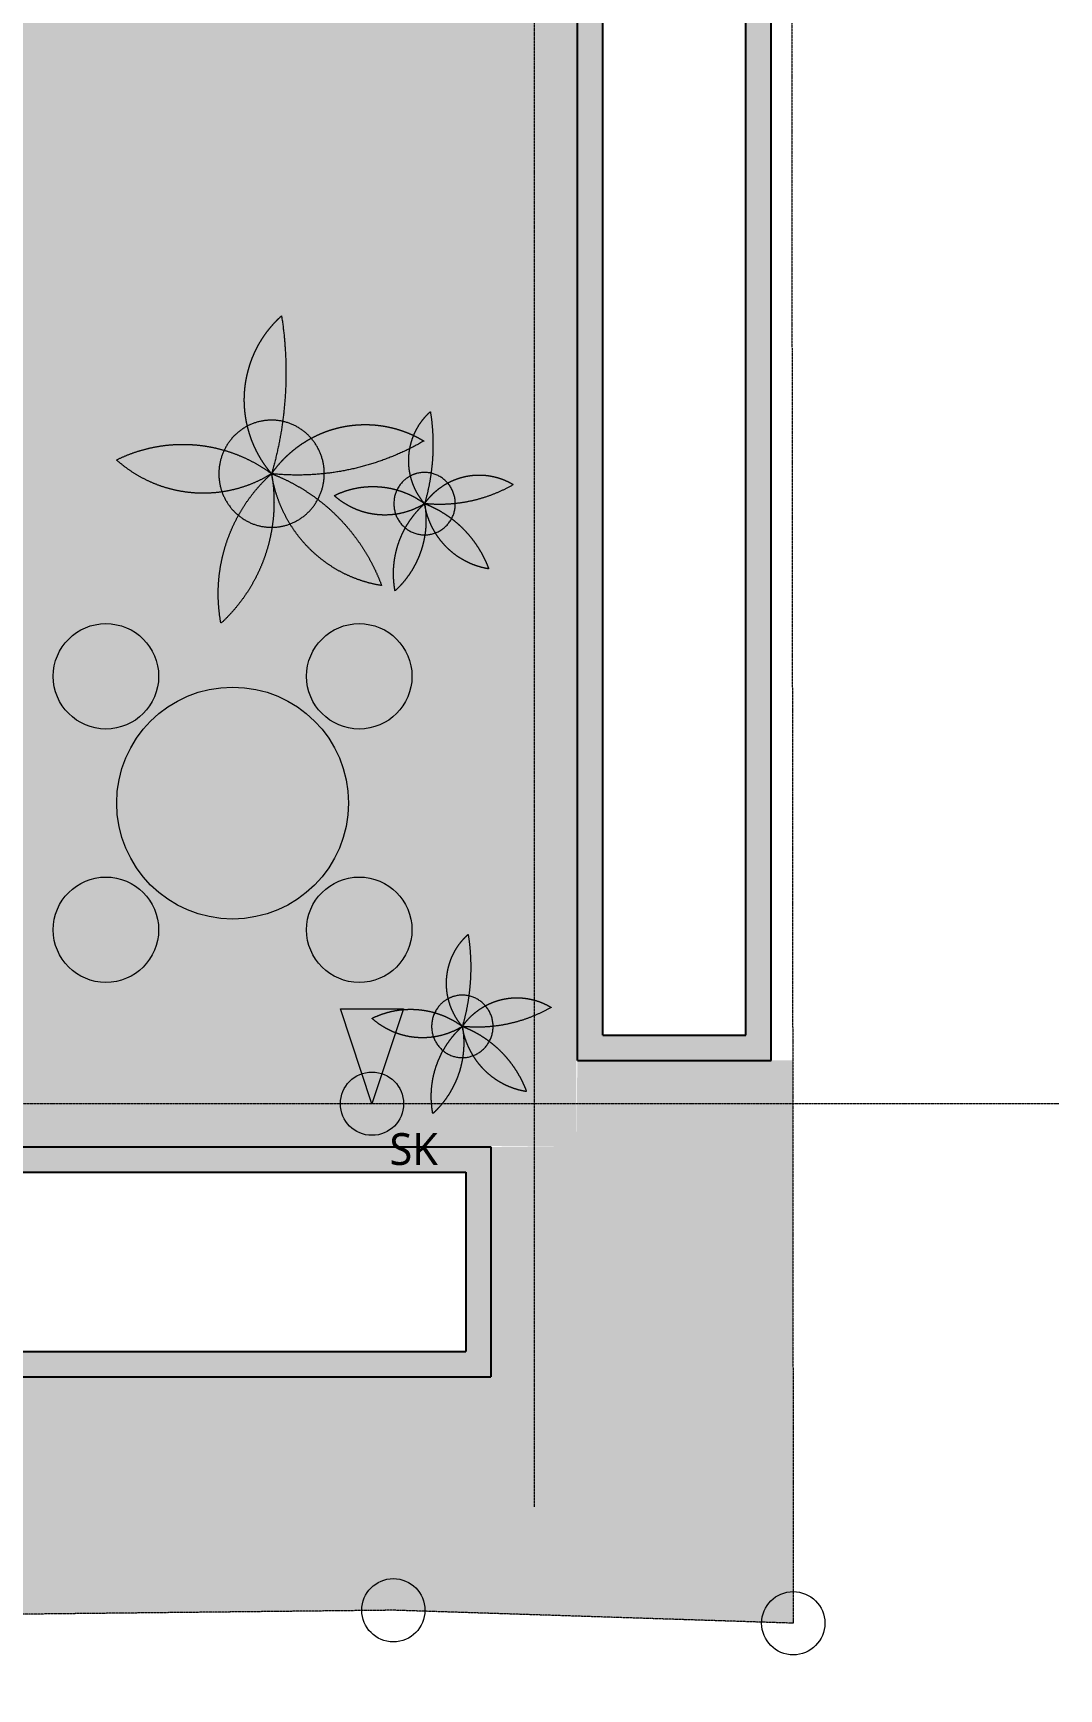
# Model space of a CAD drawing. Header units: millimetres. Extents: x -376000 to 292178, y -193032 to 188048.
# Drawn here: x -263943 to -259076, y 54073 to 61927 of the extents above; entities that cross this region are included whole.
import ezdxf

# ---------------------------------------------------------------- set-up
doc = ezdxf.new("R2010")
doc.units = ezdxf.units.MM
doc.linetypes.add('ラインタイプ-6', pattern=[5.291531, 3.175, -1.058062, 0.352704, -0.705764])
for name, color, linetype, lineweight, true_color in [('02_0.25', 1, 'Continuous', 25, 0xff0000), ('04_0.10', 7, 'Continuous', 9, 0x0099ff), ('06一点鎖線', 7, 'ラインタイプ-6', 9, 0x9999ff), ('08_ハッチ・色', 7, 'Continuous', 5, 0x888888)]:
    doc.layers.add(name, color=color, linetype=linetype, lineweight=lineweight, true_color=true_color)
for name, color, linetype, lineweight in [('07_文字・記号', 7, 'Continuous', 9), ('_塗（エリア） (2D)', 7, 'Continuous', 5), ('_塗（壁） (2D)', 7, 'Continuous', 5), ('_天井プロット (2D)', 7, 'Continuous', 5), ('_平面図(既存部) (2D)', 7, 'Continuous', 5), ('_平面図（新設） (2D)', 7, 'Continuous', 5)]:
    doc.layers.add(name, color=color, linetype=linetype, lineweight=lineweight)
doc.styles.add('Yu Gothic UI (bold)', font='Yu Gothic UI.ttf')

# ---------------------------------------------------------------- blocks, each defined once
blk = doc.blocks.new('塗（エリア） (2D)')
at = {"layer": '08_ハッチ・色', "linetype": 'Continuous', "lineweight": 0, "true_color": 0x80ff00, "transparency": 33554534}
blk.add_hatch(color=70, dxfattribs=at).paths.add_polyline_path([(-261365.8, 56648.6), (-268715.8, 56648.6), (-268715.8, 62848.6), (-261365.8, 62848.6)])
at = {"layer": '08_ハッチ・色', "linetype": 'Continuous', "lineweight": 0}
blk.add_hatch(color=255, dxfattribs=at).paths.add_polyline_path([(-296361.2, 55553.6), (-269170.6, 55553.6), (-269170.6, 56613.6), (-268340.8, 56613.6), (-268340.8, 55553.6), (-261770.8, 55553.6), (-261770.8, 56643.4), (-261365.8, 56648.6), (-261360.8, 57053.6), (-260339.1, 57053.6), (-260336.5, 54384.5), (-262234, 54446), (-296361, 54100.8)])
blk = doc.blocks.new('塗（壁） (2D)')
at = {"layer": '02_0.25', "linetype": 'Continuous', "lineweight": 0, "true_color": 0xaaaaaa}
for points in [[(-261240.8, 57053.6), (-261360.8, 57053.6), (-261360.8, 70643.5), (-261240.8, 70643.5)], [(-260440.8, 57053.6), (-260560.8, 57053.6), (-260560.8, 70643.6), (-260440.8, 70643.6)], [(-261240.8, 57053.6), (-261240.8, 57173.6), (-260560.8, 57173.6), (-260560.8, 57053.6)], [(-268340.8, 56643.4), (-261770.8, 56643.4), (-261770.8, 56523.4), (-268340.8, 56523.4)], [(-261770.8, 55673.6), (-261890.8, 55673.6), (-261890.8, 56523.6), (-261770.8, 56523.6)], [(-268340.8, 55553.6), (-268340.8, 55673.6), (-261770.8, 55673.6), (-261770.8, 55553.6)]]:
    blk.add_hatch(color=253, dxfattribs=at).paths.add_polyline_path(points)
blk = doc.blocks.new('平面図(既存部) (2D)')
at = {"layer": '02_0.25'}
for p, q in [((-261360.756, 57053.559), (-261360.756, 70643.5)), ((-261360.756, 57053.559), (-261360.756, 70643.5)), ((-260440.756, 57053.559), (-260440.756, 70643.559)), ((-260440.756, 57053.559), (-260440.756, 70643.559)), ((-261240.756, 57173.559), (-261240.756, 70523.559)), ((-261240.756, 57173.559), (-261240.756, 70523.559)), ((-260560.756, 57173.559), (-260560.756, 70523.559)), ((-260560.756, 57173.559), (-260560.756, 70523.559)), ((-261240.756, 57173.559), (-260560.756, 57173.559)), ((-261240.756, 57173.559), (-260560.756, 57173.559)), ((-261360.756, 57053.559), (-260440.756, 57053.559)), ((-261360.756, 57053.559), (-260440.756, 57053.559)), ((-268340.756, 56643.43), (-261770.756, 56643.43)), ((-268340.756, 56643.43), (-261770.756, 56643.43)), ((-261770.756, 56643.527), (-261770.756, 55553.527)), ((-261770.756, 56643.527), (-261770.756, 55553.527)), ((-268220.756, 56523.43), (-261890.756, 56523.43)), ((-268220.756, 56523.43), (-261890.756, 56523.43)), ((-261890.756, 56523.559), (-261890.756, 55673.624)), ((-261890.756, 56523.559), (-261890.756, 55673.624)), ((-268220.756, 55673.624), (-261890.756, 55673.624)), ((-268220.756, 55673.624), (-261890.756, 55673.624)), ((-268340.756, 55553.624), (-261770.756, 55553.624)), ((-268340.756, 55553.624), (-261770.756, 55553.624))]:
    blk.add_line(p, q, dxfattribs=at)
at = {"layer": '06一点鎖線'}
for p, q in [((-261565.756, 72935.684), (-261565.756, 54935.684)), ((-261565.756, 72935.684), (-261565.756, 54935.684)), ((-259076.013, 56848.559), (-303570.195, 56848.559)), ((-259076.013, 56848.559), (-303570.195, 56848.559))]:
    blk.add_line(p, q, dxfattribs=at)
at = {"layer": '06一点鎖線', "color": 7, "lineweight": 9, "flags": 128}
blk.add_lwpolyline([(-300375, 73245), (-290384, 72465), (-282426, 72432), (-260354.2, 72432), (-260336.5, 54384.5), (-262234, 54446), (-287208.5, 54177.5), (-299676, 54073)], close=True, dxfattribs=at)
blk.add_lwpolyline([(-300375, 73245), (-290384, 72465), (-282426, 72432), (-260354.2, 72432), (-260336.5, 54384.5), (-262234, 54446), (-287208.5, 54177.5), (-299676, 54073)], close=True, dxfattribs=at)
at = {"layer": '06一点鎖線', "color": 7, "linetype": 'Continuous', "lineweight": 13}
for centre in [(-262234, 54446), (-262234, 54446), (-260336.5, 54384.5), (-260336.5, 54384.5)]:
    blk.add_circle(centre, 150, dxfattribs=at)
blk = doc.blocks.new('グループ-529')
at = {"layer": '04_0.10'}
for points, knots in [([(-262871.2, 59921.2), (-262858.5, 59898.7), (-262843.6, 59877.5), (-262828.7, 59856.3), (-262811.8, 59836.7), (-262785.5, 59927.5), (-262769.2, 60020.7), (-262753, 60113.9), (-262747, 60208.4), (-262741.1, 60302.9), (-262745.5, 60397.4), (-262749.9, 60492), (-262764.6, 60585.5), (-262783.8, 60568.2), (-262801.2, 60549.1), (-262818.7, 60530), (-262834.2, 60509.3), (-262849.7, 60488.6), (-262863.2, 60466.4), (-262876.6, 60444.2), (-262887.9, 60420.9), (-262899.1, 60397.5), (-262908.1, 60373.1), (-262917.1, 60348.7), (-262923.6, 60323.5), (-262930.2, 60298.3), (-262934.3, 60272.6), (-262938.5, 60246.9), (-262940.1, 60220.9), (-262941.7, 60195), (-262940.9, 60168.9), (-262940, 60142.9), (-262936.6, 60117.1), (-262933.3, 60091.3), (-262927.5, 60065.9), (-262921.6, 60040.6), (-262913.4, 60015.9), (-262905.2, 59991.3), (-262894.6, 59967.5), (-262884, 59943.8), (-262871.2, 59921.2)], [0, 0, 0, 0.032699, 0.032699, 0.065397, 0.065397, 0.184931, 0.184931, 0.304464, 0.304464, 0.423998, 0.423998, 0.543532, 0.543532, 0.576136, 0.576136, 0.608741, 0.608741, 0.641346, 0.641346, 0.67395, 0.67395, 0.706555, 0.706555, 0.73916, 0.73916, 0.771765, 0.771765, 0.80437, 0.80437, 0.836975, 0.836975, 0.86958, 0.86958, 0.902185, 0.902185, 0.93479, 0.93479, 0.967395, 0.967395, 1, 1, 1]), ([(-262745.8, 59914.7), (-262764, 59896.8), (-262780.6, 59877.3), (-262797.1, 59857.7), (-262811.8, 59836.7), (-262718.3, 59827.1), (-262624.4, 59832.1), (-262530.6, 59837.3), (-262438.6, 59857), (-262346.7, 59876.8), (-262258.8, 59910.7), (-262171, 59944.6), (-262089.3, 59991.9), (-262111.1, 60005.1), (-262134, 60016.2), (-262156.9, 60027.2), (-262180.8, 60036.1), (-262204.6, 60045), (-262229.2, 60051.5), (-262253.7, 60058.1), (-262278.7, 60062.3), (-262303.8, 60066.5), (-262329.1, 60068.4), (-262354.4, 60070.2), (-262379.8, 60069.6), (-262405.2, 60069.1), (-262430.4, 60066.1), (-262455.6, 60063.1), (-262480.4, 60057.8), (-262505.2, 60052.5), (-262529.5, 60044.8), (-262553.7, 60037.2), (-262577.1, 60027.2), (-262600.6, 60017.3), (-262623, 60005.2), (-262645.4, 59993.1), (-262666.6, 59979), (-262687.8, 59964.8), (-262707.7, 59948.7), (-262727.5, 59932.6), (-262745.8, 59914.7)], [0, 0, 0, 0.032769, 0.032769, 0.065537, 0.065537, 0.185623, 0.185623, 0.305709, 0.305709, 0.425795, 0.425795, 0.545882, 0.545882, 0.578319, 0.578319, 0.610756, 0.610756, 0.643193, 0.643193, 0.67563, 0.67563, 0.708067, 0.708067, 0.740504, 0.740504, 0.77294, 0.77294, 0.805377, 0.805377, 0.837814, 0.837814, 0.870251, 0.870251, 0.902688, 0.902688, 0.935125, 0.935125, 0.967563, 0.967563, 1, 1, 1]), ([(-263363.9, 59963.8), (-263411.6, 59954.7), (-263457.7, 59939.3), (-263503.8, 59923.8), (-263547.5, 59902.1), (-263510.3, 59868.8), (-263468.5, 59841.9), (-263426.6, 59815.1), (-263381.1, 59795.2), (-263335.6, 59775.4), (-263287.6, 59763.2), (-263239.5, 59750.9), (-263190.2, 59746.5), (-263140.9, 59742.1), (-263091.5, 59745.7), (-263042.1, 59749.3), (-262993.9, 59760.8), (-262945.7, 59772.3), (-262899.9, 59791.4), (-262854.1, 59810.5), (-262811.8, 59836.7), (-262851.1, 59865.7), (-262893.8, 59889.1), (-262936.6, 59912.5), (-262982.1, 59929.8), (-263027.6, 59947.1), (-263074.9, 59958), (-263122.3, 59968.9), (-263170.7, 59973.2), (-263219.1, 59977.5), (-263267.6, 59975.2), (-263316.1, 59972.8), (-263363.9, 59963.8)], [0, 0, 0, 0.061659, 0.061659, 0.123319, 0.123319, 0.186425, 0.186425, 0.24953, 0.24953, 0.312635, 0.312635, 0.375739, 0.375739, 0.438844, 0.438844, 0.501948, 0.501948, 0.565053, 0.565053, 0.628158, 0.628158, 0.690132, 0.690132, 0.752106, 0.752106, 0.81408, 0.81408, 0.876053, 0.876053, 0.938027, 0.938027, 1, 1, 1]), ([(-263063, 59322.6), (-263066.5, 59273.6), (-263063.8, 59224.6), (-263061.1, 59175.5), (-263052.2, 59127.3), (-263016.4, 59160.1), (-262984.9, 59197.3), (-262953.5, 59234.4), (-262926.9, 59275.3), (-262900.3, 59316.2), (-262878.9, 59360.2), (-262857.6, 59404.1), (-262841.9, 59450.5), (-262826.2, 59496.8), (-262816.4, 59544.8), (-262806.5, 59592.8), (-262802.7, 59641.6), (-262798.9, 59690.5), (-262801.2, 59739.5), (-262803.5, 59788.4), (-262811.8, 59836.7), (-262848.1, 59804.2), (-262879.9, 59767.3), (-262911.7, 59730.3), (-262938.6, 59689.5), (-262965.5, 59648.7), (-262987, 59604.7), (-263008.5, 59560.7), (-263024.3, 59514.2), (-263040, 59467.8), (-263049.7, 59419.7), (-263059.4, 59371.6), (-263063, 59322.6)], [0, 0, 0, 0.063209, 0.063209, 0.126417, 0.126417, 0.188984, 0.188984, 0.251552, 0.251552, 0.314119, 0.314119, 0.376687, 0.376687, 0.439256, 0.439256, 0.501824, 0.501824, 0.564392, 0.564392, 0.626961, 0.626961, 0.689133, 0.689133, 0.751306, 0.751306, 0.813479, 0.813479, 0.875653, 0.875653, 0.937826, 0.937826, 1, 1, 1]), ([(-262642.2, 59749.9), (-262682.2, 59776.1), (-262724.7, 59797.9), (-262767.2, 59819.6), (-262811.8, 59836.7), (-262804.1, 59787.1), (-262788.9, 59739.2), (-262773.6, 59691.5), (-262751.2, 59646.7), (-262728.8, 59601.9), (-262699.8, 59561.2), (-262670.7, 59520.6), (-262635.7, 59485), (-262600.8, 59449.5), (-262560.7, 59420), (-262520.7, 59390.5), (-262476.7, 59367.7), (-262432.6, 59344.9), (-262385.5, 59329.4), (-262338.5, 59314), (-262289.6, 59306.2), (-262306.4, 59351.4), (-262327.8, 59394.6), (-262349.2, 59437.9), (-262375, 59478.5), (-262400.9, 59519.2), (-262430.8, 59556.8), (-262460.7, 59594.5), (-262494.3, 59628.7), (-262528, 59662.9), (-262565.1, 59693.3), (-262602.1, 59723.7), (-262642.2, 59749.9)], [0, 0, 0, 0.060297, 0.060297, 0.120594, 0.120594, 0.184063, 0.184063, 0.247531, 0.247531, 0.310999, 0.310999, 0.374466, 0.374466, 0.437933, 0.437933, 0.501399, 0.501399, 0.564865, 0.564865, 0.62833, 0.62833, 0.690276, 0.690276, 0.752221, 0.752221, 0.814166, 0.814166, 0.876111, 0.876111, 0.938056, 0.938056, 1, 1, 1])]:
    blk.add_open_spline(points, degree=2, knots=knots, dxfattribs=at)
blk.add_open_spline([(-262936.9, 60056.8), (-262878.8, 60090.8), (-262744.8, 60090.8), (-262628.7, 60022.7), (-262561.7, 59904.8), (-262561.7, 59768.6), (-262628.7, 59650.7), (-262744.8, 59582.6), (-262878.8, 59582.6), (-262994.9, 59650.7), (-263061.9, 59768.6), (-263061.9, 59904.8), (-262994.9, 60022.7), (-262936.9, 60056.8)], degree=2, dxfattribs=at)
blk = doc.blocks.new('グループ-530')
at = {"layer": '04_0.10'}
for centre, radius in [((-263597.8, 58875.8), 250), ((-262395.7, 58875.8), 250), ((-262996.8, 58274.7), 550), ((-263597.8, 57673.7), 250), ((-262395.7, 57673.7), 250)]:
    blk.add_circle(centre, radius, dxfattribs=at)
blk = doc.blocks.new('グループ-531')
at = {"layer": '04_0.10'}
for points, knots in [([(-262120.4, 59744), (-262113, 59730.9), (-262104.3, 59718.5), (-262095.6, 59706.2), (-262085.8, 59694.7), (-262070.4, 59747.7), (-262060.9, 59802), (-262051.5, 59856.3), (-262048, 59911.4), (-262044.6, 59966.5), (-262047.1, 60021.6), (-262049.7, 60076.7), (-262058.3, 60131.2), (-262069.4, 60121.1), (-262079.6, 60110), (-262089.8, 60098.9), (-262098.8, 60086.8), (-262107.9, 60074.7), (-262115.7, 60061.8), (-262123.5, 60048.9), (-262130.1, 60035.2), (-262136.7, 60021.6), (-262141.9, 60007.4), (-262147.1, 59993.2), (-262150.9, 59978.5), (-262154.8, 59963.8), (-262157.2, 59948.8), (-262159.6, 59933.9), (-262160.5, 59918.7), (-262161.5, 59903.6), (-262161, 59888.4), (-262160.5, 59873.2), (-262158.5, 59858.2), (-262156.6, 59843.1), (-262153.2, 59828.4), (-262149.8, 59813.6), (-262145, 59799.2), (-262140.2, 59784.8), (-262134, 59771), (-262127.9, 59757.2), (-262120.4, 59744)], [0, 0, 0, 0.032699, 0.032699, 0.065397, 0.065397, 0.184931, 0.184931, 0.304464, 0.304464, 0.423998, 0.423998, 0.543532, 0.543532, 0.576136, 0.576136, 0.608741, 0.608741, 0.641346, 0.641346, 0.67395, 0.67395, 0.706555, 0.706555, 0.73916, 0.73916, 0.771765, 0.771765, 0.80437, 0.80437, 0.836975, 0.836975, 0.86958, 0.86958, 0.902185, 0.902185, 0.93479, 0.93479, 0.967395, 0.967395, 1, 1, 1]), ([(-262407.5, 59768.8), (-262435.4, 59763.5), (-262462.3, 59754.5), (-262489.1, 59745.5), (-262514.6, 59732.8), (-262492.9, 59713.5), (-262468.5, 59697.8), (-262444.1, 59682.1), (-262417.6, 59670.6), (-262391.1, 59659), (-262363.1, 59651.9), (-262335.1, 59644.7), (-262306.3, 59642.2), (-262277.6, 59639.6), (-262248.8, 59641.7), (-262220, 59643.8), (-262191.9, 59650.5), (-262163.8, 59657.2), (-262137.1, 59668.3), (-262110.4, 59679.5), (-262085.8, 59694.7), (-262108.6, 59711.7), (-262133.6, 59725.3), (-262158.5, 59738.9), (-262185, 59749), (-262211.5, 59759.1), (-262239.1, 59765.5), (-262266.7, 59771.8), (-262294.9, 59774.3), (-262323.2, 59776.8), (-262351.4, 59775.4), (-262379.7, 59774.1), (-262407.5, 59768.8)], [0, 0, 0, 0.061659, 0.061659, 0.123319, 0.123319, 0.186425, 0.186425, 0.24953, 0.24953, 0.312635, 0.312635, 0.375739, 0.375739, 0.438844, 0.438844, 0.501948, 0.501948, 0.565053, 0.565053, 0.628158, 0.628158, 0.690132, 0.690132, 0.752106, 0.752106, 0.81408, 0.81408, 0.876053, 0.876053, 0.938027, 0.938027, 1, 1, 1]), ([(-262047.3, 59740.2), (-262057.9, 59729.8), (-262067.6, 59718.4), (-262077.2, 59707), (-262085.8, 59694.7), (-262031.3, 59689.1), (-261976.5, 59692.1), (-261921.8, 59695.1), (-261868.2, 59706.6), (-261814.6, 59718.1), (-261763.4, 59737.9), (-261712.2, 59757.7), (-261664.6, 59785.2), (-261677.3, 59792.9), (-261690.7, 59799.3), (-261704, 59805.8), (-261717.9, 59811), (-261731.8, 59816.1), (-261746.1, 59820), (-261760.4, 59823.8), (-261775, 59826.2), (-261789.6, 59828.7), (-261804.4, 59829.8), (-261819.1, 59830.8), (-261833.9, 59830.5), (-261848.7, 59830.2), (-261863.4, 59828.5), (-261878.1, 59826.7), (-261892.6, 59823.6), (-261907.1, 59820.5), (-261921.2, 59816), (-261935.3, 59811.6), (-261949, 59805.8), (-261962.6, 59800), (-261975.7, 59793), (-261988.8, 59785.9), (-262001.1, 59777.7), (-262013.5, 59769.4), (-262025.1, 59760), (-262036.6, 59750.7), (-262047.3, 59740.2)], [0, 0, 0, 0.032769, 0.032769, 0.065537, 0.065537, 0.185623, 0.185623, 0.305709, 0.305709, 0.425795, 0.425795, 0.545882, 0.545882, 0.578319, 0.578319, 0.610756, 0.610756, 0.643193, 0.643193, 0.67563, 0.67563, 0.708067, 0.708067, 0.740504, 0.740504, 0.77294, 0.77294, 0.805377, 0.805377, 0.837814, 0.837814, 0.870251, 0.870251, 0.902688, 0.902688, 0.935125, 0.935125, 0.967563, 0.967563, 1, 1, 1]), ([(-262232.2, 59395.1), (-262234.2, 59366.5), (-262232.7, 59337.9), (-262231.1, 59309.4), (-262225.9, 59281.2), (-262205, 59300.4), (-262186.7, 59322), (-262168.3, 59343.7), (-262152.8, 59367.5), (-262137.3, 59391.3), (-262124.9, 59417), (-262112.5, 59442.6), (-262103.3, 59469.6), (-262094.2, 59496.6), (-262088.4, 59524.6), (-262082.7, 59552.6), (-262080.5, 59581), (-262078.3, 59609.5), (-262079.6, 59638.1), (-262080.9, 59666.6), (-262085.8, 59694.7), (-262106.9, 59675.8), (-262125.5, 59654.3), (-262144, 59632.7), (-262159.7, 59608.9), (-262175.4, 59585.1), (-262187.9, 59559.5), (-262200.4, 59533.9), (-262209.6, 59506.8), (-262218.8, 59479.7), (-262224.4, 59451.7), (-262230.1, 59423.6), (-262232.2, 59395.1)], [0, 0, 0, 0.063209, 0.063209, 0.126417, 0.126417, 0.188984, 0.188984, 0.251552, 0.251552, 0.314119, 0.314119, 0.376687, 0.376687, 0.439256, 0.439256, 0.501824, 0.501824, 0.564392, 0.564392, 0.626961, 0.626961, 0.689133, 0.689133, 0.751306, 0.751306, 0.813479, 0.813479, 0.875653, 0.875653, 0.937826, 0.937826, 1, 1, 1]), ([(-261986.9, 59644.1), (-262010.2, 59659.4), (-262035, 59672.1), (-262059.8, 59684.8), (-262085.8, 59694.7), (-262081.3, 59665.8), (-262072.4, 59637.9), (-262063.5, 59610.1), (-262050.5, 59584), (-262037.4, 59557.9), (-262020.5, 59534.2), (-262003.5, 59510.5), (-261983.1, 59489.8), (-261962.7, 59469.1), (-261939.4, 59451.8), (-261916.1, 59434.6), (-261890.4, 59421.4), (-261864.7, 59408.1), (-261837.3, 59399.1), (-261809.9, 59390), (-261781.4, 59385.5), (-261791.2, 59411.9), (-261803.7, 59437.1), (-261816.1, 59462.3), (-261831.2, 59486), (-261846.2, 59509.7), (-261863.7, 59531.6), (-261881.1, 59553.5), (-261900.7, 59573.5), (-261920.3, 59593.4), (-261941.9, 59611.1), (-261963.5, 59628.9), (-261986.9, 59644.1)], [0, 0, 0, 0.060297, 0.060297, 0.120594, 0.120594, 0.184063, 0.184063, 0.247531, 0.247531, 0.310999, 0.310999, 0.374466, 0.374466, 0.437933, 0.437933, 0.501399, 0.501399, 0.564865, 0.564865, 0.62833, 0.62833, 0.690276, 0.690276, 0.752221, 0.752221, 0.814166, 0.814166, 0.876111, 0.876111, 0.938056, 0.938056, 1, 1, 1])]:
    blk.add_open_spline(points, degree=2, knots=knots, dxfattribs=at)
blk.add_open_spline([(-262158.7, 59823), (-262124.8, 59842.9), (-262046.7, 59842.9), (-261979, 59803.2), (-261940, 59734.4), (-261940, 59655), (-261979, 59586.3), (-262046.7, 59546.6), (-262124.8, 59546.6), (-262192.5, 59586.3), (-262231.5, 59655), (-262231.5, 59734.4), (-262192.5, 59803.2), (-262158.7, 59823)], degree=2, dxfattribs=at)
blk = doc.blocks.new('グループ-532')
at = {"layer": '04_0.10'}
for points, knots in [([(-261941.2, 57264.5), (-261933.8, 57251.4), (-261925.1, 57239), (-261916.4, 57226.7), (-261906.6, 57215.2), (-261891.2, 57268.2), (-261881.8, 57322.5), (-261872.3, 57376.8), (-261868.8, 57431.9), (-261865.4, 57487), (-261867.9, 57542.1), (-261870.5, 57597.2), (-261879.1, 57651.7), (-261890.3, 57641.6), (-261900.4, 57630.5), (-261910.6, 57619.4), (-261919.6, 57607.3), (-261928.7, 57595.2), (-261936.5, 57582.3), (-261944.4, 57569.4), (-261950.9, 57555.7), (-261957.5, 57542.1), (-261962.7, 57527.9), (-261967.9, 57513.7), (-261971.8, 57499), (-261975.6, 57484.3), (-261978, 57469.3), (-261980.4, 57454.4), (-261981.4, 57439.2), (-261982.3, 57424.1), (-261981.8, 57408.9), (-261981.3, 57393.7), (-261979.4, 57378.7), (-261977.4, 57363.6), (-261974, 57348.8), (-261970.6, 57334.1), (-261965.8, 57319.7), (-261961, 57305.3), (-261954.8, 57291.5), (-261948.7, 57277.7), (-261941.2, 57264.5)], [0, 0, 0, 0.032699, 0.032699, 0.065397, 0.065397, 0.184931, 0.184931, 0.304464, 0.304464, 0.423998, 0.423998, 0.543532, 0.543532, 0.576136, 0.576136, 0.608741, 0.608741, 0.641346, 0.641346, 0.67395, 0.67395, 0.706555, 0.706555, 0.73916, 0.73916, 0.771765, 0.771765, 0.80437, 0.80437, 0.836975, 0.836975, 0.86958, 0.86958, 0.902185, 0.902185, 0.93479, 0.93479, 0.967395, 0.967395, 1, 1, 1]), ([(-261868.1, 57260.7), (-261878.7, 57250.3), (-261888.4, 57238.9), (-261898, 57227.5), (-261906.6, 57215.2), (-261852.1, 57209.6), (-261797.4, 57212.6), (-261742.7, 57215.6), (-261689.1, 57227.1), (-261635.5, 57238.6), (-261584.2, 57258.4), (-261533, 57278.2), (-261485.4, 57305.7), (-261498.2, 57313.4), (-261511.5, 57319.8), (-261524.9, 57326.3), (-261538.8, 57331.5), (-261552.7, 57336.6), (-261567, 57340.5), (-261581.3, 57344.3), (-261595.9, 57346.7), (-261610.5, 57349.2), (-261625.2, 57350.3), (-261640, 57351.3), (-261654.8, 57351), (-261669.6, 57350.7), (-261684.2, 57349), (-261698.9, 57347.2), (-261713.4, 57344.1), (-261727.9, 57341), (-261742, 57336.5), (-261756.1, 57332.1), (-261769.8, 57326.3), (-261783.5, 57320.5), (-261796.5, 57313.5), (-261809.6, 57306.4), (-261822, 57298.2), (-261834.3, 57289.9), (-261845.9, 57280.5), (-261857.4, 57271.2), (-261868.1, 57260.7)], [0, 0, 0, 0.032769, 0.032769, 0.065537, 0.065537, 0.185623, 0.185623, 0.305709, 0.305709, 0.425795, 0.425795, 0.545882, 0.545882, 0.578319, 0.578319, 0.610756, 0.610756, 0.643193, 0.643193, 0.67563, 0.67563, 0.708067, 0.708067, 0.740504, 0.740504, 0.77294, 0.77294, 0.805377, 0.805377, 0.837814, 0.837814, 0.870251, 0.870251, 0.902688, 0.902688, 0.935125, 0.935125, 0.967563, 0.967563, 1, 1, 1]), ([(-262228.4, 57289.3), (-262256.2, 57284), (-262283.1, 57275), (-262310, 57266), (-262335.4, 57253.3), (-262313.7, 57234), (-262289.3, 57218.3), (-262264.9, 57202.6), (-262238.4, 57191.1), (-262211.9, 57179.5), (-262183.9, 57172.4), (-262155.9, 57165.2), (-262127.2, 57162.7), (-262098.4, 57160.1), (-262069.6, 57162.2), (-262040.8, 57164.3), (-262012.7, 57171), (-261984.6, 57177.7), (-261957.9, 57188.8), (-261931.2, 57200), (-261906.6, 57215.2), (-261929.5, 57232.2), (-261954.4, 57245.8), (-261979.3, 57259.4), (-262005.8, 57269.5), (-262032.3, 57279.6), (-262060, 57286), (-262087.6, 57292.3), (-262115.8, 57294.8), (-262144, 57297.3), (-262172.3, 57295.9), (-262200.5, 57294.5), (-262228.4, 57289.3)], [0, 0, 0, 0.061659, 0.061659, 0.123319, 0.123319, 0.186425, 0.186425, 0.24953, 0.24953, 0.312635, 0.312635, 0.375739, 0.375739, 0.438844, 0.438844, 0.501948, 0.501948, 0.565053, 0.565053, 0.628158, 0.628158, 0.690132, 0.690132, 0.752106, 0.752106, 0.81408, 0.81408, 0.876053, 0.876053, 0.938027, 0.938027, 1, 1, 1]), ([(-262053, 56915.6), (-262055, 56887), (-262053.5, 56858.4), (-262051.9, 56829.9), (-262046.7, 56801.7), (-262025.8, 56820.9), (-262007.5, 56842.5), (-261989.2, 56864.2), (-261973.7, 56888), (-261958.2, 56911.8), (-261945.7, 56937.5), (-261933.3, 56963.1), (-261924.1, 56990.1), (-261915, 57017.1), (-261909.2, 57045.1), (-261903.5, 57073.1), (-261901.3, 57101.5), (-261899.1, 57130), (-261900.4, 57158.5), (-261901.7, 57187.1), (-261906.6, 57215.2), (-261927.7, 57196.3), (-261946.3, 57174.8), (-261964.8, 57153.2), (-261980.5, 57129.4), (-261996.2, 57105.6), (-262008.7, 57080), (-262021.2, 57054.3), (-262030.4, 57027.3), (-262039.6, 57000.2), (-262045.3, 56972.2), (-262050.9, 56944.1), (-262053, 56915.6)], [0, 0, 0, 0.063209, 0.063209, 0.126417, 0.126417, 0.188984, 0.188984, 0.251552, 0.251552, 0.314119, 0.314119, 0.376687, 0.376687, 0.439256, 0.439256, 0.501824, 0.501824, 0.564392, 0.564392, 0.626961, 0.626961, 0.689133, 0.689133, 0.751306, 0.751306, 0.813479, 0.813479, 0.875653, 0.875653, 0.937826, 0.937826, 1, 1, 1]), ([(-261807.7, 57164.6), (-261831, 57179.9), (-261855.8, 57192.6), (-261880.6, 57205.3), (-261906.6, 57215.2), (-261902.1, 57186.3), (-261893.2, 57158.4), (-261884.3, 57130.6), (-261871.3, 57104.5), (-261858.2, 57078.4), (-261841.3, 57054.7), (-261824.3, 57031), (-261804, 57010.2), (-261783.6, 56989.5), (-261760.2, 56972.3), (-261736.9, 56955.1), (-261711.2, 56941.8), (-261685.5, 56928.6), (-261658.1, 56919.5), (-261630.7, 56910.5), (-261602.2, 56906), (-261612, 56932.4), (-261624.5, 56957.6), (-261637, 56982.8), (-261652, 57006.5), (-261667.1, 57030.1), (-261684.5, 57052.1), (-261701.9, 57074), (-261721.5, 57094), (-261741.2, 57113.9), (-261762.8, 57131.6), (-261784.4, 57149.3), (-261807.7, 57164.6)], [0, 0, 0, 0.060297, 0.060297, 0.120594, 0.120594, 0.184063, 0.184063, 0.247531, 0.247531, 0.310999, 0.310999, 0.374466, 0.374466, 0.437933, 0.437933, 0.501399, 0.501399, 0.564865, 0.564865, 0.62833, 0.62833, 0.690276, 0.690276, 0.752221, 0.752221, 0.814166, 0.814166, 0.876111, 0.876111, 0.938056, 0.938056, 1, 1, 1])]:
    blk.add_open_spline(points, degree=2, knots=knots, dxfattribs=at)
blk.add_open_spline([(-261979.5, 57343.5), (-261945.6, 57363.4), (-261867.5, 57363.4), (-261799.9, 57323.7), (-261760.8, 57254.9), (-261760.8, 57175.5), (-261799.9, 57106.8), (-261867.5, 57067.1), (-261945.6, 57067.1), (-262013.3, 57106.8), (-262052.4, 57175.5), (-262052.4, 57254.9), (-262013.3, 57323.7), (-261979.5, 57343.5)], degree=2, dxfattribs=at)
blk = doc.blocks.new('平面図（新設） (2D)')
at = {"layer": '04_0.10'}
for name in ['グループ-529', 'グループ-531', 'グループ-530', 'グループ-532']:
    blk.add_blockref(name, (0, 0), dxfattribs=at)
blk = doc.blocks.new('グループ-1297')
at = {"layer": '07_文字・記号', "color": 160, "true_color": 0x003dff, "flags": 128}
blk.add_lwpolyline([(-262485.4, 57298.6), (-262185.4, 57298.6), (-262335.4, 56848.6)], close=True, dxfattribs=at)
at = {"layer": '07_文字・記号', "color": 160, "true_color": 0x003dff}
blk.add_circle((-262335.4, 56848.6), 150, dxfattribs=at)
at = {"layer": '07_文字・記号', "color": 160, "true_color": 0x003dff, "insert": (-262252.2, 56709), "char_height": 150.76, "attachment_point": 1, "line_spacing_factor": 1.031872, "style": 'Yu Gothic UI (bold)'}
blk.add_mtext('SK', dxfattribs=at)
blk = doc.blocks.new('天井プロット (2D)')
at = {"layer": '07_文字・記号'}
blk.add_blockref('グループ-1297', (0, 0), dxfattribs=at)

msp = doc.modelspace()

# ---------------------------------------------------------------- block references
at = {"layer": '_塗（エリア） (2D)'}
msp.add_blockref('塗（エリア） (2D)', (0, 0), dxfattribs=at)
at = {"layer": '_塗（壁） (2D)'}
msp.add_blockref('塗（壁） (2D)', (0, 0), dxfattribs=at)

# ---------------------------------------------------------------- next in the draw order: block references
at = {"layer": '_平面図(既存部) (2D)'}
msp.add_blockref('平面図(既存部) (2D)', (0, 0), dxfattribs=at)

# ---------------------------------------------------------------- next in the draw order: block references
at = {"layer": '_平面図（新設） (2D)'}
msp.add_blockref('平面図（新設） (2D)', (0, 0), dxfattribs=at)

# ---------------------------------------------------------------- next in the draw order: block references
at = {"layer": '_天井プロット (2D)'}
msp.add_blockref('天井プロット (2D)', (0, 0), dxfattribs=at)

doc.saveas('drawing.dxf')
